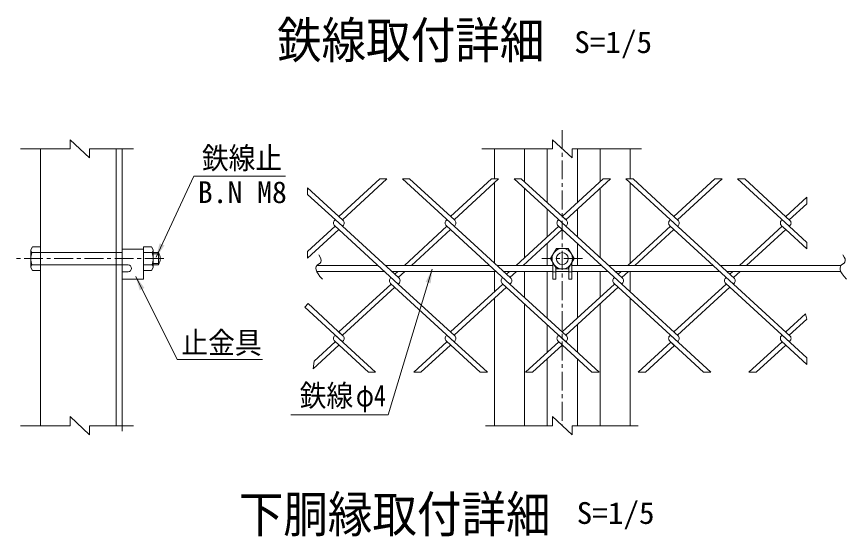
# Model space of a CAD drawing. Units: millimetres, scale not verified, with parts at other scales. Extents: x -4455 to 4455, y -3150 to 3150.
# Drawn here: x 930 to 2580, y 474 to 1507 of the extents above; entities that cross this region are included whole.
import ezdxf
from ezdxf.enums import TextEntityAlignment as Align

# ---------------------------------------------------------------- set-up
doc = ezdxf.new("R2010")
doc.units = ezdxf.units.MM
doc.header["$LTSCALE"] = 30
doc.linetypes.add('DASHED', pattern=[7.5, 6, -1.5])
doc.linetypes.add('USER1', pattern=[2, 1.25, -0.25, 0.25, -0.25])
doc.layers.add('0-4_7詳細', color=7, linetype='Continuous', lineweight=18)
doc.styles.add('ＭＳ ゴシック', font='')
doc.styles.get('ＭＳ ゴシック').set_extended_font_data('MS Gothic')

msp = doc.modelspace()

# ---------------------------------------------------------------- linework, layer by layer
at = {"layer": '0-4_7詳細', "color": 1, "linetype": 'USER1'}
for p, q in [((2014.96, 1281.32), (2014.96, 693.97)), ((1222.8, 1026.08), (930.33, 1026.08)), ((2055.26, 1026.08), (1974.61, 1026.08))]:
    msp.add_line(p, q, dxfattribs=at)
at = {"layer": '0-4_7詳細', "color": 4}
for p, q in [((1036.74, 1244.28), (1036.74, 1262.28)), ((1075.51, 1226.28), (1036.74, 1262.28)), ((2034.35, 1226.28), (1995.57, 1262.28)), ((1995.57, 1244.28), (1995.57, 1262.28)), ((1036.74, 1244.28), (938.18, 1244.28)), ((1075.51, 1244.28), (1162.72, 1244.28)), ((1075.51, 1244.28), (1075.51, 1226.28)), ((1995.57, 1244.28), (1855.04, 1244.28)), ((2034.35, 1244.28), (2172.17, 1244.28)), ((2034.35, 1244.28), (2034.35, 1226.28)), ((1075.51, 675.97), (1036.74, 711.97)), ((1036.74, 693.97), (1036.74, 711.97)), ((2034.35, 675.97), (1995.57, 711.97)), ((1995.57, 693.97), (1995.57, 711.97)), ((1036.74, 693.97), (938.18, 693.97)), ((1075.51, 693.97), (1162.72, 693.97)), ((1075.51, 693.97), (1075.51, 675.97)), ((1995.57, 693.97), (1862.23, 693.97)), ((2034.35, 693.97), (2165.9, 693.97)), ((2034.35, 693.97), (2034.35, 675.97))]:
    msp.add_line(p, q, dxfattribs=at)
at = {"layer": '0-4_7詳細', "lineweight": 9}
for p, q in [((977.95, 1244.28), (977.95, 693.97)), ((1127.95, 1244.28), (1127.95, 693.97)), ((1139.95, 1244.28), (1139.95, 693.97)), ((1879.96, 1244.28), (1879.96, 1184.44)), ((1939.96, 1244.28), (1939.96, 1178.61)), ((1984.96, 1244.28), (1984.96, 1137.37)), ((2044.96, 1244.28), (2044.96, 1137.37)), ((2089.96, 1244.28), (2089.96, 1178.61)), ((2149.96, 1244.28), (2149.96, 1184.44)), ((1879.96, 1176.61), (1879.96, 1017.12)), ((2149.96, 1176.61), (2149.96, 1017.12)), ((1939.96, 1165.59), (1939.96, 1028.14)), ((2089.96, 1165.59), (2089.96, 1028.14)), ((1984.96, 1124.35), (1984.96, 1069.37)), ((2044.96, 1124.35), (2044.96, 1069.37)), ((2007.86, 1103.37), (2006.79, 1102.39)), ((2007.86, 1103.37), (2006.79, 1102.39)), ((1984.96, 1056.35), (1984.96, 1012.72)), ((2044.96, 1056.35), (2044.96, 1012.72)), ((958.75, 1043.84), (962.07, 1049.6)), ((958.75, 1008.32), (958.75, 1043.84)), ((962.07, 1049.6), (977.95, 1049.6)), ((977.95, 1002.56), (977.95, 1049.6)), ((1139.95, 1045.04), (1139.95, 1013.54)), ((1139.95, 1045.04), (1182.55, 1045.04)), ((1182.55, 1002.56), (1182.55, 1049.6)), ((1198.42, 1049.6), (1182.55, 1049.6)), ((1182.55, 1045.04), (1182.55, 985.04)), ((1201.75, 1043.84), (1198.42, 1049.6)), ((1201.75, 1008.32), (1201.75, 1043.84)), ((960.8, 1038.08), (977.95, 1038.08)), ((1199.69, 1038.08), (1182.55, 1038.08)), ((1201.75, 1038.08), (1212.4, 1038.08)), ((1212.4, 1014.08), (1212.4, 1038.08)), ((958.75, 1008.32), (962.07, 1002.56)), ((960.8, 1014.08), (977.95, 1014.08)), ((1139.95, 1013.54), (1151.8, 1013.54)), ((1199.69, 1014.08), (1182.55, 1014.08)), ((1201.75, 1014.08), (1212.4, 1014.08)), ((1527.71, 1012.72), (1648.52, 1012.72)), ((1662.73, 1012.72), (1870.54, 1012.72)), ((1884.75, 1012.72), (1996.21, 1012.72)), ((1996.21, 1017.81), (1996.21, 985.04)), ((1998.68, 1013.54), (1996.21, 1013.54)), ((2002.21, 1007.42), (2002.21, 985.04)), ((2031.24, 1013.54), (2033.71, 1013.54)), ((2033.71, 1017.81), (2033.71, 985.04)), ((2033.71, 1012.72), (2092.57, 1012.72)), ((2106.78, 1012.72), (2314.6, 1012.72)), ((2328.81, 1012.72), (2569.37, 1012.72)), ((962.07, 1002.56), (977.95, 1002.56)), ((1139.95, 1000.04), (1139.95, 985.04)), ((1139.95, 1000.04), (1151.8, 1000.04)), ((1526.98, 1000.72), (1661.61, 1000.72)), ((1675.82, 1000.72), (1883.64, 1000.72)), ((1879.96, 1000.72), (1879.96, 960.14)), ((1897.85, 1000.72), (1996.21, 1000.72)), ((1939.96, 1000.72), (1939.96, 949.12)), ((1984.96, 1000.72), (1984.96, 907.88)), ((2002.21, 1000.04), (1996.21, 1000.04)), ((2002.21, 1000.72), (2027.71, 1000.72)), ((2027.71, 1000.04), (2033.71, 1000.04)), ((2033.71, 1000.72), (2105.67, 1000.72)), ((2044.96, 1000.72), (2044.96, 907.88)), ((2089.96, 1000.72), (2089.96, 949.12)), ((2119.88, 1000.72), (2327.7, 1000.72)), ((2149.96, 1000.72), (2149.96, 960.14)), ((2341.91, 1000.72), (2568.64, 1000.72)), ((1139.95, 985.04), (1182.55, 985.04)), ((2002.21, 985.04), (1996.21, 985.04)), ((1879.96, 947.12), (1879.96, 693.97)), ((2149.96, 947.12), (2149.96, 693.97)), ((1939.96, 936.1), (1939.96, 693.97)), ((2089.96, 936.1), (2089.96, 693.97)), ((1984.96, 894.86), (1984.96, 839.88)), ((2044.96, 894.86), (2044.96, 839.88)), ((1984.96, 826.86), (1984.96, 693.97)), ((2044.96, 826.86), (2044.96, 693.97)), ((1139.95, 683.04), (1139.95, 803.04))]:
    msp.add_line(p, q, dxfattribs=at)
at = {"layer": '0-4_7詳細', "color": 3}
for p, q in [((1652.27, 1184.44), (1570.9, 1109.88)), ((1666.48, 1184.44), (1578.01, 1103.37)), ((1666.48, 1184.44), (1652.27, 1184.44)), ((1800.04, 1090.35), (1697.36, 1184.44)), ((1874.3, 1184.44), (1792.93, 1109.88)), ((1888.51, 1184.44), (1800.04, 1103.37)), ((1888.51, 1184.44), (1874.3, 1184.44)), ((2022.07, 1090.35), (1919.38, 1184.44)), ((2096.33, 1184.44), (2014.96, 1109.88)), ((2110.54, 1184.44), (2022.07, 1103.37)), ((2110.54, 1184.44), (2096.33, 1184.44)), ((2155.62, 1184.44), (2141.41, 1184.44)), ((2245.16, 1089.37), (2141.41, 1184.44)), ((2246.23, 1101.41), (2155.62, 1184.44)), ((2318.36, 1184.44), (2236.99, 1109.88)), ((2332.57, 1184.44), (2244.09, 1103.37)), ((2332.57, 1184.44), (2318.36, 1184.44)), ((2466.12, 1090.35), (2363.44, 1184.44)), ((2377.65, 1184.44), (2363.44, 1184.44)), ((2468.26, 1101.41), (2377.65, 1184.44)), ((1508.79, 1166.8), (1508.79, 1153.78)), ((1579.08, 1102.39), (1508.79, 1166.8)), ((1578.01, 1090.35), (1508.79, 1153.78)), ((2501.05, 1148.4), (2459.02, 1109.88)), ((2501.05, 1135.38), (2501.05, 1148.4)), ((2501.05, 1135.38), (2466.12, 1103.37)), ((2023.14, 1102.39), (2014.96, 1109.88)), ((1563.8, 1090.35), (1508.79, 1039.95)), ((1563.8, 1103.37), (1562.73, 1102.39)), ((1563.8, 1103.37), (1562.73, 1102.39)), ((1689.02, 975.61), (1562.73, 1091.34)), ((1578.01, 1090.35), (1579.45, 1091.67)), ((1579.08, 1091.33), (1578.01, 1090.35)), ((1690.09, 987.65), (1578.01, 1090.35)), ((1785.83, 1090.35), (1701.11, 1012.72)), ((1785.83, 1103.37), (1784.76, 1102.39)), ((1785.83, 1103.37), (1784.76, 1102.39)), ((1785.83, 1103.37), (1784.76, 1102.39)), ((1785.83, 1103.37), (1784.76, 1102.39)), ((1911.05, 975.61), (1784.76, 1091.34)), ((1801.11, 1091.33), (1800.04, 1090.35)), ((1912.12, 987.65), (1800.04, 1090.35)), ((2007.86, 1090.35), (1923.14, 1012.72)), ((2133.08, 975.61), (2006.78, 1091.33)), ((2023.14, 1091.33), (2022.07, 1090.35)), ((2134.15, 987.65), (2022.07, 1090.35)), ((2229.88, 1090.35), (2145.17, 1012.72)), ((2229.88, 1103.37), (2228.81, 1102.39)), ((2229.88, 1103.37), (2228.81, 1102.39)), ((2355.11, 975.61), (2228.81, 1091.34)), ((2245.16, 1091.33), (2244.09, 1090.35)), ((2357.25, 986.67), (2245.16, 1089.37)), ((2451.91, 1090.35), (2367.19, 1012.72)), ((2451.91, 1103.37), (2450.84, 1102.39)), ((2451.91, 1103.37), (2450.84, 1102.39)), ((2459.02, 1083.84), (2450.84, 1091.33)), ((2467.56, 1091.67), (2466.12, 1090.35)), ((2467.56, 1091.67), (2466.12, 1090.35)), ((2467.19, 1091.33), (2466.12, 1090.35)), ((2467.19, 1091.33), (2466.12, 1090.35)), ((2501.05, 1058.35), (2466.12, 1090.35)), ((1570.9, 1083.84), (1508.79, 1026.93)), ((1792.93, 1083.84), (1715.32, 1012.72)), ((2014.96, 1083.84), (1937.35, 1012.72)), ((2236.99, 1083.84), (2159.38, 1012.72)), ((2459.02, 1083.84), (2381.4, 1012.72)), ((2501.05, 1045.33), (2459.02, 1083.84)), ((2501.05, 1045.33), (2501.05, 1058.35)), ((1508.79, 1039.95), (1508.79, 1026.93)), ((1688.01, 1000.72), (1681.92, 995.14)), ((1690.09, 987.65), (1681.92, 995.14)), ((1702.22, 1000.72), (1689.02, 988.63)), ((1910.04, 1000.72), (1903.95, 995.14)), ((1912.12, 987.65), (1903.95, 995.14)), ((1924.25, 1000.72), (1911.05, 988.63)), ((2132.07, 1000.72), (2125.97, 995.14)), ((2146.28, 1000.72), (2133.08, 988.63)), ((2354.1, 1000.72), (2348, 995.14)), ((2368.31, 1000.72), (2355.11, 988.63)), ((1674.81, 975.61), (1570.9, 880.39)), ((1674.81, 988.63), (1673.74, 987.65)), ((1674.81, 988.63), (1673.74, 987.65)), ((1800.04, 860.86), (1673.74, 976.59)), ((1689.02, 975.61), (1690.46, 976.92)), ((1690.09, 976.59), (1689.02, 975.61)), ((1801.11, 872.9), (1689.02, 975.61)), ((1896.84, 975.61), (1792.93, 880.39)), ((1896.84, 988.63), (1895.77, 987.65)), ((1896.84, 988.63), (1895.77, 987.65)), ((2022.07, 860.86), (1895.77, 976.59)), ((1912.12, 976.59), (1911.05, 975.61)), ((2023.14, 872.9), (1911.05, 975.61)), ((2118.87, 975.61), (2014.96, 880.39)), ((2118.87, 988.63), (2117.8, 987.65)), ((2118.87, 988.63), (2117.8, 987.65)), ((2245.16, 859.88), (2117.8, 976.59)), ((2134.15, 976.59), (2133.08, 975.61)), ((2246.23, 871.92), (2133.08, 975.61)), ((2340.9, 975.61), (2236.99, 880.39)), ((2340.9, 988.63), (2339.83, 987.65)), ((2340.9, 988.63), (2339.83, 987.65)), ((2467.19, 859.88), (2339.83, 976.59)), ((2348, 969.1), (2339.83, 976.59)), ((2356.55, 976.92), (2355.11, 975.61)), ((2356.18, 976.59), (2355.11, 975.61)), ((2356.18, 976.59), (2355.11, 975.61)), ((2468.26, 871.92), (2355.11, 975.61)), ((1681.92, 969.1), (1578.01, 873.88)), ((1903.95, 969.1), (1800.04, 873.88)), ((2125.97, 969.1), (2022.07, 873.88)), ((2348, 969.1), (2244.09, 873.88)), ((1509.56, 936.6), (1503.03, 929.57)), ((1578.01, 860.86), (1503.03, 929.57)), ((1579.08, 872.9), (1509.56, 936.6)), ((2498.3, 916.39), (2459.02, 880.39)), ((2498.3, 916.39), (2501.05, 905.88)), ((2501.05, 905.88), (2466.12, 873.88)), ((1579.08, 872.9), (1570.9, 880.39)), ((1801.11, 872.9), (1792.93, 880.39)), ((1563.8, 873.88), (1562.73, 872.9)), ((1563.8, 873.88), (1562.73, 872.9)), ((1629.82, 800.36), (1562.73, 861.84)), ((1644.03, 800.36), (1563.8, 873.88)), ((1579.08, 861.84), (1578.01, 860.86)), ((1785.83, 860.86), (1719.8, 800.36)), ((1785.83, 873.88), (1784.76, 872.9)), ((1785.83, 873.88), (1784.76, 872.9)), ((1851.85, 800.36), (1784.76, 861.84)), ((1866.06, 800.36), (1785.83, 873.88)), ((1801.11, 861.84), (1800.04, 860.86)), ((2007.86, 860.86), (1941.83, 800.36)), ((2007.86, 873.88), (2006.79, 872.9)), ((2007.86, 873.88), (2006.79, 872.9)), ((2073.88, 800.36), (2006.79, 861.84)), ((2088.09, 800.36), (2007.86, 873.88)), ((2023.14, 861.84), (2022.07, 860.86)), ((2230.95, 859.88), (2166, 800.36)), ((2229.88, 873.88), (2228.81, 872.9)), ((2229.88, 873.88), (2228.81, 872.9)), ((2295.91, 800.36), (2228.81, 861.84)), ((2236.99, 854.35), (2228.81, 861.84)), ((2310.12, 800.36), (2229.88, 873.88)), ((2245.16, 861.84), (2244.09, 860.86)), ((2245.16, 861.84), (2244.09, 860.86)), ((2451.91, 860.86), (2385.89, 800.36)), ((2451.91, 873.88), (2450.84, 872.9)), ((2451.91, 873.88), (2450.84, 872.9)), ((2459.02, 854.35), (2450.84, 861.84)), ((2501.22, 828.69), (2451.91, 873.88)), ((2467.19, 861.84), (2466.12, 860.86)), ((2467.19, 861.84), (2466.12, 860.86)), ((1570.9, 854.35), (1519.55, 807.29)), ((1792.93, 854.35), (1734.01, 800.36)), ((2014.96, 854.35), (1956.04, 800.36)), ((2459.02, 854.35), (2400.1, 800.36)), ((1644.03, 800.36), (1629.82, 800.36)), ((1734.01, 800.36), (1719.8, 800.36)), ((1866.06, 800.36), (1851.85, 800.36)), ((1956.04, 800.36), (1941.83, 800.36)), ((2088.09, 800.36), (2073.88, 800.36)), ((2310.12, 800.36), (2295.91, 800.36)), ((2400.1, 800.36), (2385.89, 800.36))]:
    msp.add_line(p, q, dxfattribs=at)
at = {"layer": '0-4_7詳細', "color": 3, "linetype": 'DASHED'}
for p, q in [((977.95, 1038.08), (1139.95, 1038.08)), ((977.95, 1014.08), (1139.95, 1014.08))]:
    msp.add_line(p, q, dxfattribs=at)
at = {"layer": '0-4_7詳細', "color": 1}
for p, q in [((1201.75, 1035.68), (1213.62, 1035.68)), ((1201.75, 1016.48), (1213.62, 1016.48))]:
    msp.add_line(p, q, dxfattribs=at)
at = {"layer": '0-4_7詳細', "lineweight": 9}
for points in [[(1464.91, 1189.95), (1282.56, 1189.95), (1207.64, 1029.09)], [(1201.75, 1008.32), (1198.42, 1002.56), (1182.55, 1002.56)], [(2027.71, 1007.42), (2027.71, 985.04), (2033.71, 985.04)], [(1419.2, 825.54), (1249.79, 825.54), (1167.28, 990.39)]]:
    msp.add_lwpolyline(points, dxfattribs=at)
at = {"layer": '0-4_7詳細', "color": 3}
for points in [[(1801.11, 1102.39), (1711.57, 1184.44), (1697.36, 1184.44)], [(2023.14, 1102.39), (1933.59, 1184.44), (1919.38, 1184.44)], [(1563.8, 860.86), (1521.59, 822.18), (1519.55, 807.29)], [(2501.22, 828.69), (2501, 815.88), (2450.84, 861.84)], [(2238.06, 853.37), (2180.21, 800.36), (2166, 800.36)]]:
    msp.add_lwpolyline(points, dxfattribs=at)
msp.add_lwpolyline([(1991.44, 1026.08), (2003.2, 1046.45), (2026.72, 1046.45), (2038.48, 1026.08), (2026.72, 1005.71), (2003.2, 1005.71)], close=True, dxfattribs=at)
at = {"layer": '0-4_7詳細', "color": 4}
for points in [[(1530.78, 1033.82), (1531.09, 1033.43), (1533.75, 1029.23), (1535.32, 1025.47), (1535.79, 1022.16), (1535.17, 1019.28), (1533.44, 1016.85), (1530.63, 1014.86), (1527.8, 1012.85), (1526.05, 1010.37), (1525.36, 1007.42), (1525.76, 1003.98), (1527.22, 1000.08), (1529.76, 995.69), (1533.38, 990.84), (1538.07, 985.5)], [(2572.44, 1033.82), (2572.76, 1033.43), (2575.42, 1029.23), (2576.98, 1025.47), (2577.45, 1022.16), (2576.83, 1019.28), (2575.11, 1016.85), (2572.29, 1014.86), (2569.46, 1012.85), (2567.71, 1010.37), (2567.03, 1007.42), (2567.42, 1003.98), (2568.89, 1000.08), (2571.43, 995.69), (2575.04, 990.84), (2579.73, 985.5)]]:
    msp.add_lwpolyline(points, dxfattribs=at)
at = {"layer": '0-4_7詳細', "color": 1}
msp.add_lwpolyline([(1475.32, 715.58), (1669.22, 715.58), (1756.49, 1005.23)], dxfattribs=at)
at = {"layer": '0-4_7詳細', "color": 3}
for radius in [20.4, 12]:
    msp.add_circle((2014.96, 1026.08), radius, dxfattribs=at)
for centre, start, end in [((1567.8, 1096.86), 132.5, 227.5), ((1574.01, 1096.86), 312.5, 47.5), ((1789.82, 1096.86), 132.5, 227.5), ((1796.04, 1096.86), 312.5, 47.5), ((2011.85, 1096.86), 132.5, 227.5), ((2018.07, 1096.86), 312.5, 47.5), ((2233.88, 1096.86), 132.5, 227.5), ((2240.1, 1096.86), 312.5, 47.5), ((2455.91, 1096.86), 132.5, 227.5), ((2462.12, 1096.86), 312.5, 47.5), ((1678.81, 982.12), 132.5, 227.5), ((1685.03, 982.12), 312.5, 47.5), ((1900.84, 982.12), 132.5, 227.5), ((1907.05, 982.12), 312.5, 47.5), ((2122.87, 982.12), 132.5, 227.5), ((2129.08, 982.12), 312.5, 47.5), ((2344.89, 982.12), 132.5, 227.5), ((2351.11, 982.12), 312.5, 47.5), ((1567.8, 867.37), 132.5, 227.5), ((1574.01, 867.37), 312.5, 47.5), ((1789.82, 867.37), 132.5, 227.5), ((1796.04, 867.37), 312.5, 47.5), ((2011.85, 867.37), 132.5, 227.5), ((2018.07, 867.37), 312.5, 47.5), ((2233.88, 867.37), 132.5, 227.5), ((2240.1, 867.37), 312.5, 47.5), ((2455.91, 867.37), 132.5, 227.5), ((2462.12, 867.37), 312.5, 47.5)]:
    msp.add_arc(centre, 7.5, start, end, dxfattribs=at)
at = {"layer": '0-4_7詳細', "lineweight": 9}
for centre, radius, start, end in [((967.83, 1043.84), 9.09, 180, 219.3382), ((1192.66, 1043.84), 9.09, 320.6618, 0), ((994.75, 1026.08), 36, 160.52878, 199.47122), ((1165.75, 1026.08), 36, 340.52878, 19.47122), ((1191.62, 1026.08), 24, 330, 30), ((967.83, 1008.32), 9.09, 140.6618, 180), ((1151.8, 1006.79), 6.75, 270, 90), ((1192.66, 1008.32), 9.09, 0, 39.3382)]:
    msp.add_arc(centre, radius, start, end, dxfattribs=at)
at = {"layer": '0-4_7詳細'}
for points in [[(1206.8, 1027.28), (1214.74, 1056.67), (1224.19, 1052.27)], [(1166.38, 992.18), (1184.47, 967.69), (1175.15, 963.02)]]:
    msp.add_solid(points, dxfattribs=at)
at = {"layer": '0-4_7詳細', "color": 1}
msp.add_solid([(1757.07, 1007.14), (1753.4, 976.92), (1743.43, 979.92)], dxfattribs=at)

# ---------------------------------------------------------------- texts
at = {"layer": '0-4_7詳細', "style": 'ＭＳ ゴシック', "width": 0.9}
for s, p in [('鉄線取付詳細', (1447.96, 1402.85)), ('下胴縁取付詳細', (1371.88, 460.22))]:
    msp.add_text(s, height=72.14, dxfattribs=at).set_placement(p, align=Align.BOTTOM_LEFT)
at = {"layer": '0-4_7詳細', "color": 3, "style": 'ＭＳ ゴシック'}
for s, width, p in [('S=1/5', 1.05, (2038.83, 1421.83)), ('鉄線止', 0.9, (1298.64, 1191.4)), ('止金具', 0.9, (1257.83, 824.26)), ('鉄線', 0.9, (1492.99, 719.18)), ('φ4', 0.8, (1604.78, 719.18)), ('S=1/5', 1.05, (2043.63, 485.6))]:
    msp.add_text(s, height=43.33, dxfattribs=dict(at, width=width)).set_placement(p, align=Align.BOTTOM_LEFT)
msp.add_text('B.N M8', height=43.33, dxfattribs=at).set_placement((1290.65, 1123.55), align=Align.BOTTOM_LEFT)

doc.saveas('drawing.dxf')
